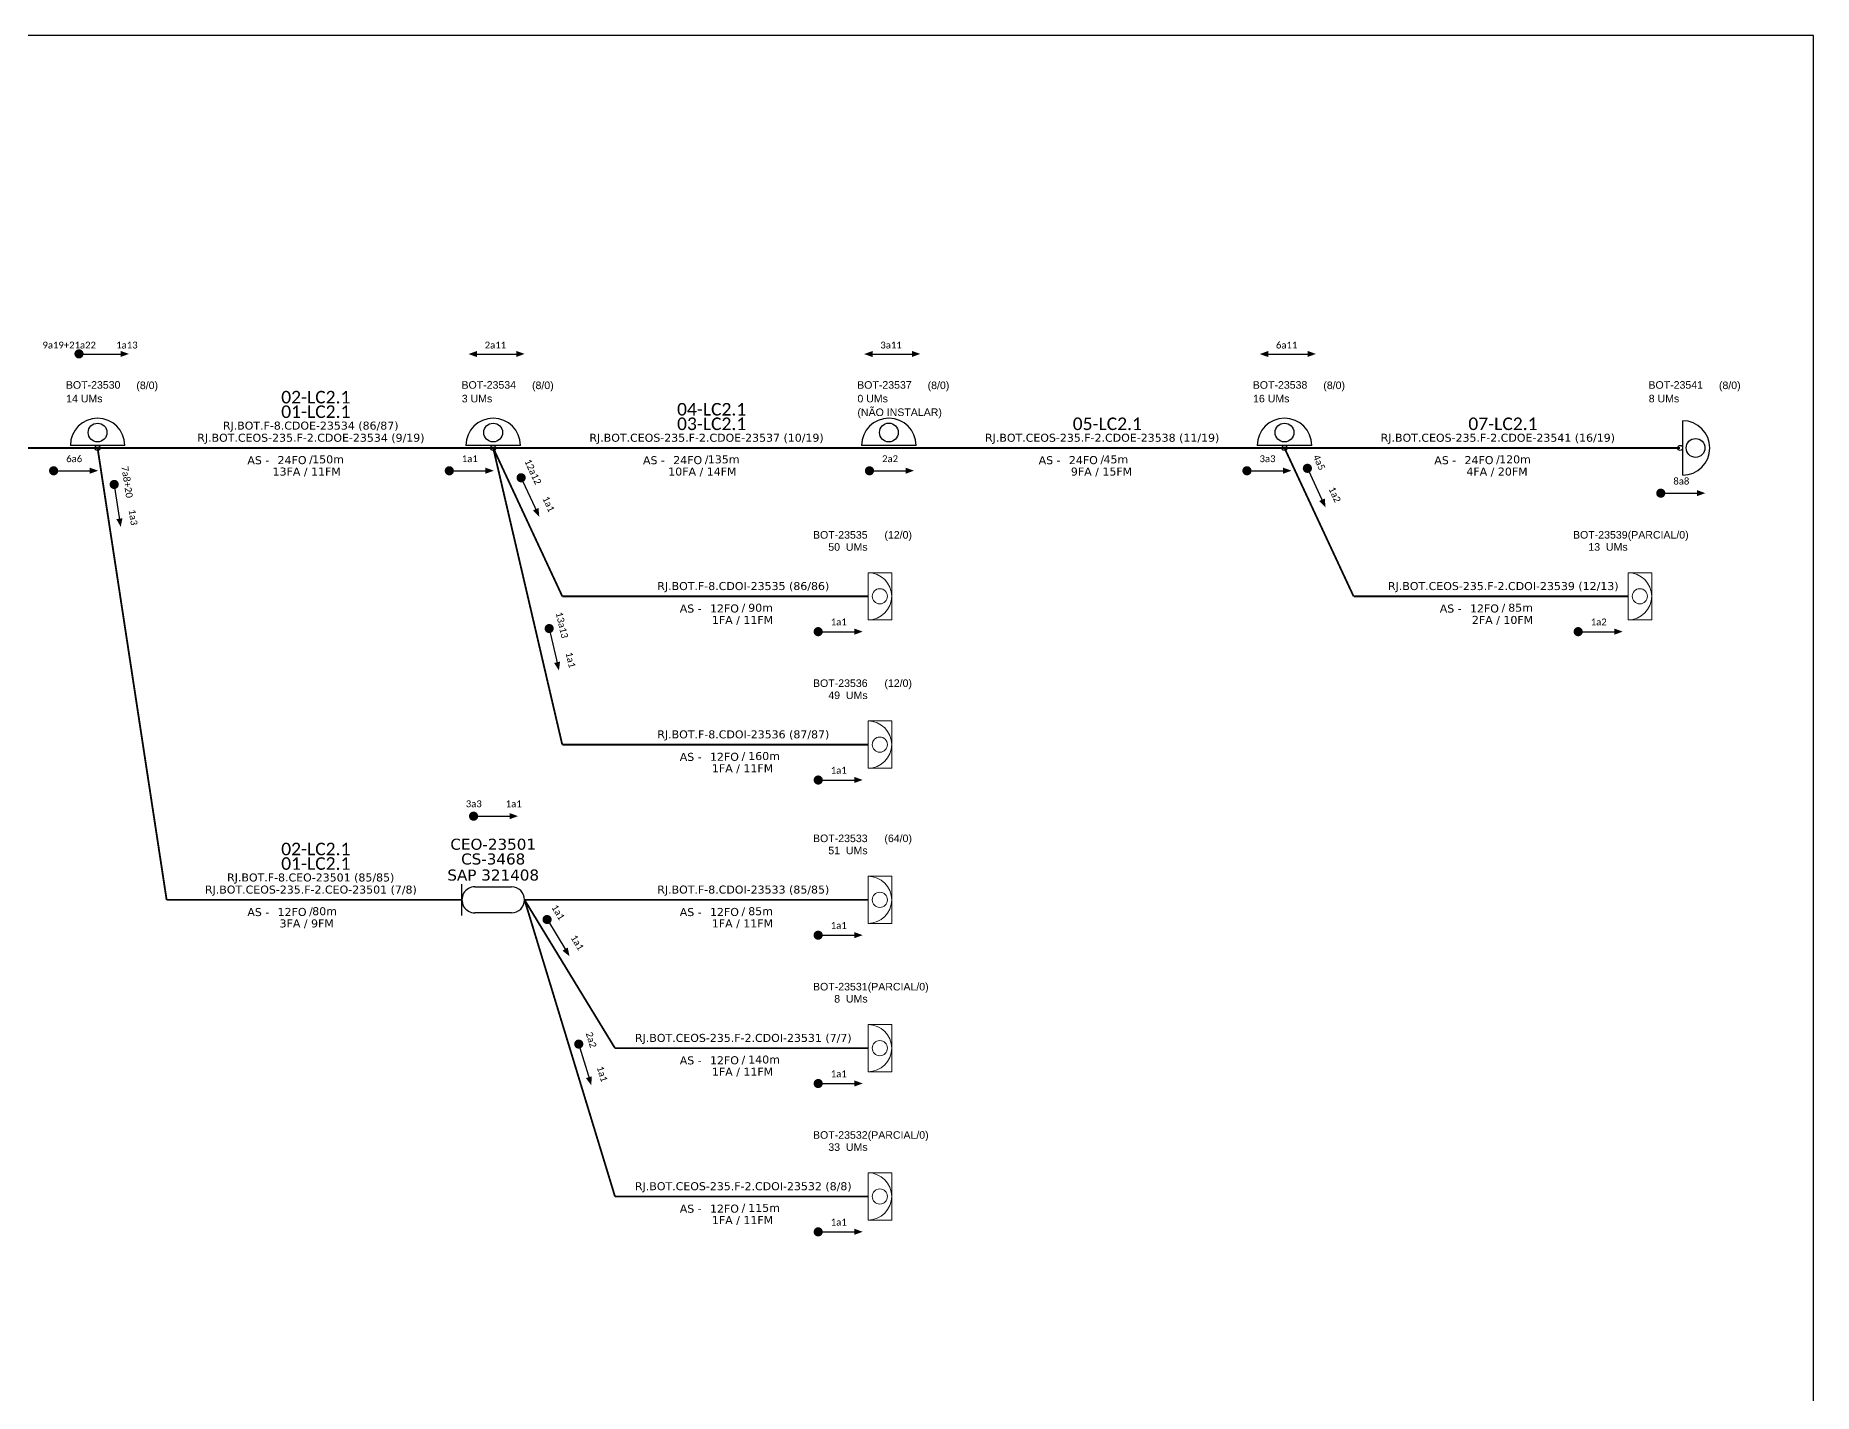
# Paper-space layout 'CDOI-23535-23536' of a CAD drawing. Extents: x 1042 to 2895, y 14 to 608.
# Drawn here: x 1491.5 to 1880.2, y 311.3 to 608.3 of the extents above; entities that cross this region are included whole.
import ezdxf
from ezdxf.enums import TextEntityAlignment as Align

# ---------------------------------------------------------------- set-up
doc = ezdxf.new("R2010")
doc.units = ezdxf.units.DM
doc.header["$MEASUREMENT"] = 0
for name, color, linetype, lineweight in [("20.0-LEGENDA DOS CDO'S", 1, 'Continuous', 0), ('20.1-CDO_INTERIOR', 1, 'Continuous', 0), ('20.2-CDO_POSTE', 1, 'Continuous', 5), ('40.1-ETIQUETAS', 1, 'Continuous', 20)]:
    doc.layers.add(name, color=color, linetype=linetype, lineweight=lineweight)
for name, color, linetype in [('20.4-CEOS', 1, 'Continuous'), ('CABO OPTICO EXISTENTE', 5, 'Continuous'), ('CAP a instalar', 1, 'Continuous'), ('CD de instalação futura', 8, 'Continuous'), ('label_cabos', 7, 'Continuous'), ('SETA', 7, 'Continuous')]:
    doc.layers.add(name, color=color, linetype=linetype)
doc.styles.add('ARIAL', font='arial.ttf')
doc.styles.add('siredit', font='verdana.ttf')
doc.linetypes.add('FENCELINE1', pattern='A,0.25,-0.1,[133,ltypeshp.shx,S=0.1,R=0,X=-0.1,Y=0],-0.1,1', length=1.45)

# ---------------------------------------------------------------- blocks, each defined once
blk = doc.blocks.new('CDOE-TEXTO PADRÃO')
at = {"layer": "20.0-LEGENDA DOS CDO'S", "color": 0, "style": 'ARIAL'}
for tag, p in [('CDO_N', (0.49, 7.39)), ('CORDOALHA', (0.5, 4.33)), ('SAP', (0.51, 1.67)), ('SPLITER_1', (0.59, -0.91)), ('SPLITER_2', (0.6, -3.55)), ('(XX-XX_F)S', (0.54, -8.29)), ('(XX-XX_L)S', (0.55, -10.83)), ('UMS', (0.55, -13.15))]:
    blk.add_attdef(tag, p, '', height=1.7, rotation=0.118, dxfattribs=at)
blk.add_attdef('FIBRAS_UTILIZADAS', text='', height=1.7, rotation=0.118, dxfattribs=at).set_placement((19.77, 7.43), align=Align.CENTER)
blk = doc.blocks.new('CDOE POSTE_')
at = {"color": 0}
blk.add_line((12.92, -5.49), (-2.38, -5.49), dxfattribs=at)
for centre, radius in [((5.27, -1.86), 2.64), ((5.27, -6.2), 0.708)]:
    blk.add_circle(centre, radius, dxfattribs=at)
blk.add_arc((5.27, -5.49), 7.65, 0, 180, dxfattribs=at)
blk = doc.blocks.new('ETIQUETA_RS5F')
at = {"layer": '40.1-ETIQUETAS', "color": 0, "style": 'siredit'}
blk.add_text('/', height=1.5, dxfattribs=at).set_placement((1.55, -1.95), align=Align.MIDDLE_RIGHT)
for tag, p in [('ETIQUETA_R_PRIMARIA', (1.18, 4.1)), ('ETIQUETA_R_SECUNDARIA', (1.18, 2.1)), ('F_ATIVAS/F_MORTAS', (1.11, -4.24))]:
    blk.add_attdef(tag, text='', height=1.5, dxfattribs=at).set_placement(p, align=Align.MIDDLE_CENTER)
for tag, p in [('TIPO_CABO', (-6.62, -2.12)), ('CAP_CABO', (0.37, -2.09))]:
    blk.add_attdef(tag, text='', height=1.5, dxfattribs=at).set_placement(p, align=Align.MIDDLE_RIGHT)
blk.add_attdef('METROS', text='', height=1.5, dxfattribs=at).set_placement((2.11, -1.95), align=Align.MIDDLE_LEFT)
for tag, p in [('FUSÃO_1', (0.82, -8.39)), ('FUSÃO_2', (0.82, -10.6)), ('FUSÃO_3', (0.82, -12.93)), ('FUSÃO_4', (0.82, -15.14)), ('FUSÃO_5', (0.82, -17.16))]:
    blk.add_attdef(tag, text='', height=1.5, dxfattribs=at).set_placement(p, align=Align.CENTER)
blk = doc.blocks.new('CDOI_INT')
at = {"layer": '20.1-CDO_INTERIOR', "color": 0, "lineweight": 18}
blk.add_lwpolyline([(4.25, -4.25), (4.25, 4.25), (0, 4.25), (0, -4.25)], close=True, dxfattribs=at)
blk.add_circle((2.12, 0), 1.36, dxfattribs=at)
blk.add_arc((0, 0), 4.25, 270, 90, dxfattribs=at)
at = {"layer": "20.0-LEGENDA DOS CDO'S", "color": 0, "style": 'ARIAL'}
for tag, p in [('CDO_N', (-0.08, 10.38)), ('SPLITER_1', (21.18, 10.38)), ('SPLITER_2', (21.19, 8.68)), ('SAP', (-0.08, 6.23)), ('SURVEY', (-0.08, 8.2)), ('1:XX', (5.94, -2.22)), ('UMS', (5.94, -4.24))]:
    blk.add_attdef(tag, p, '', height=1.36, dxfattribs=at)
blk.add_attdef('FIBRAS_UTILIZADAS', text='', height=1.36, dxfattribs=at).set_placement((15.34, 10.38), align=Align.CENTER)

psp = doc.layouts.new('CDOI-23535-23536')

# ---------------------------------------------------------------- linework, layer by layer
at = {"color": 8}
psp.add_line((1684, 518.69), (1672.1, 518.69), dxfattribs=at)
psp.add_lwpolyline([(1041.66, 14.34), (1880.23, 14.34), (1880.23, 608.34), (1041.66, 608.34), (1041.66, 14.34)])
for points, const_width in [([(1500.46, 538.72, 1), (1501.46, 538.72, 1)], 1), ([(1494.91, 513.15, 1), (1495.91, 513.15, 1)], 1), ([(1581.43, 513.15, 1), (1582.43, 513.15, 1)], 1), ([(1673.31, 513.15, 1), (1674.31, 513.15, 1)], 1), ([(1755.85, 513.15, 1), (1756.85, 513.15, 1)], 1), ([(1769.36, 514.14, 1), (1769.78, 513.23, 1)], 1), ([(1508.58, 510.66, 1), (1508.73, 509.67, 1)], 1), ([(1597.43, 512.08, 1), (1597.85, 511.17, 1)], 1), ([(1846.34, 508.25, 1), (1847.34, 508.25, 1)], 1), ([(1603.66, 479.13, 1), (1603.89, 478.16, 1)], 1), ([(1662.09, 477.96, 1), (1663.09, 477.96, 1)], 1), ([(1662.1, 445.51, 1), (1663.1, 445.51, 1)], 1), ([(1586.74, 437.6, 1), (1587.74, 437.6, 1)], 0.999), ([(1603.05, 415.43, 1), (1603.57, 414.58, 1)], 1), ([(1662.09, 411.57, 1), (1663.09, 411.57, 1)], 1), ([(1610.09, 388.24, 1), (1610.38, 387.28, 1)], 1)]:
    psp.add_lwpolyline(points, format="xyb", close=True, dxfattribs=dict(const_width=const_width))
at = {"color": 8, "const_width": 1}
for points in [[(1828.28, 477.96, 1), (1829.28, 477.96, 1)], [(1662.1, 379.13, 1), (1663.1, 379.13, 1)], [(1662.1, 346.69, 1), (1663.1, 346.69, 1)]]:
    psp.add_lwpolyline(points, format="xyb", close=True, dxfattribs=at)
at = {"color": 8}
psp.add_arc((1678.05, 518.69), 5.95, 0, 180, dxfattribs=at)
at = {"layer": 'CAP a instalar', "color": 0, "linetype": 'Continuous'}
for p, q in [((1584.69, 415.88), (1584.69, 422.74)), ((1587.54, 422.16), (1595.53, 422.16)), ((1595.53, 416.46), (1587.54, 416.46))]:
    psp.add_line(p, q, dxfattribs=at)
at = {"layer": 'CAP a instalar', "color": 0, "linetype": 'FENCELINE1', "ltscale": 6, "const_width": 0.4}
for points in [[(1418.5, 518.14), (1505.02, 518.14)], [(1505.02, 518.14), (1520.12, 419.31)], [(1505.02, 518.14), (1591.53, 518.14)], [(1591.53, 518.14), (1678.05, 518.14)], [(1678.05, 518.14), (1764.56, 518.14)], [(1764.56, 518.14), (1851.08, 518.14)], [(1520.12, 419.31), (1584.69, 419.31)]]:
    psp.add_lwpolyline(points, dxfattribs=at)
at = {"layer": 'CAP a instalar', "linetype": 'FENCELINE1', "ltscale": 6, "const_width": 0.4}
for points in [[(1591.53, 518.14), (1606.64, 485.7)], [(1591.53, 518.14), (1606.63, 453.26)], [(1606.64, 485.7), (1673.5, 485.7)], [(1606.64, 453.26), (1673.5, 453.26)]]:
    psp.add_lwpolyline(points, dxfattribs=at)
at = {"layer": 'CAP a instalar', "color": 8, "linetype": 'FENCELINE1', "ltscale": 6, "const_width": 0.4}
for points in [[(1764.56, 518.14), (1779.67, 485.7)], [(1779.67, 485.7), (1839.69, 485.7)], [(1598.38, 419.31), (1618.16, 386.87)], [(1618.16, 354.43), (1598.38, 419.31)], [(1618.16, 386.87), (1673.5, 386.87)], [(1618.16, 354.43), (1673.5, 354.43)]]:
    psp.add_lwpolyline(points, dxfattribs=at)
at = {"layer": 'CAP a instalar', "color": 251, "linetype": 'FENCELINE1', "ltscale": 6, "true_color": 0x636466, "const_width": 0.4}
psp.add_lwpolyline([(1598.38, 419.31), (1673.5, 419.31)], dxfattribs=at)
at = {"layer": 'CAP a instalar', "color": 0, "linetype": 'Continuous'}
for centre, start_param, end_param in [((1587.54, 419.31), 6.283185, 9.424778), ((1595.53, 419.31), 3.141593, 6.283185)]:
    psp.add_ellipse(centre, major_axis=(0, 2.85), ratio=1, start_param=start_param, end_param=end_param, dxfattribs=at)
at = {"layer": 'CD de instalação futura', "color": 8}
psp.add_circle((1678.05, 521.52), 2.05, dxfattribs=at)
at = {"layer": 'SETA'}
for points in [[(1501.46, 538.68), (1510.05, 538.68)], [(1587.97, 538.68), (1596.57, 538.68)], [(1674.49, 538.68), (1683.08, 538.68)], [(1761, 538.68), (1769.6, 538.68)], [(1769.43, 513.98), (1773.04, 506.18)], [(1495.41, 513.15), (1504.01, 513.15)], [(1508.61, 510.49), (1509.89, 501.99)], [(1581.93, 513.15), (1590.53, 513.15)], [(1597.5, 511.92), (1601.12, 504.12)], [(1673.81, 513.15), (1682.41, 513.15)], [(1756.35, 513.15), (1764.95, 513.15)], [(1846.84, 508.25), (1855.44, 508.25)], [(1603.7, 478.96), (1605.64, 470.59)], [(1662.59, 477.96), (1671.19, 477.96)], [(1662.6, 445.51), (1671.19, 445.51)], [(1587.24, 437.6), (1595.82, 437.6)], [(1603.15, 415.28), (1607.61, 407.93)], [(1662.59, 411.57), (1671.19, 411.57)], [(1610.14, 388.07), (1612.64, 379.85)]]:
    psp.add_lwpolyline(points, dxfattribs=at)
at = {"layer": 'SETA', "color": 8}
for points in [[(1828.78, 477.96), (1837.38, 477.96)], [(1662.6, 379.13), (1671.19, 379.13)], [(1662.6, 346.69), (1671.19, 346.69)]]:
    psp.add_lwpolyline(points, dxfattribs=at)
at = {"layer": 'SETA'}
for points in [[(1510.05, 539.37), (1511.89, 538.71), (1510.05, 538.04)], [(1587.97, 538.02), (1586.14, 538.68), (1587.97, 539.35)], [(1596.57, 539.37), (1598.4, 538.71), (1596.57, 538.04)], [(1674.49, 538.02), (1672.65, 538.68), (1674.49, 539.35)], [(1683.08, 539.37), (1684.92, 538.71), (1683.08, 538.04)], [(1761, 538.02), (1759.17, 538.68), (1761, 539.35)], [(1769.6, 539.37), (1771.43, 538.71), (1769.6, 538.04)], [(1503.32, 513.83), (1505.15, 513.17), (1503.32, 512.5)], [(1589.84, 513.83), (1591.67, 513.17), (1589.84, 512.5)], [(1681.72, 513.83), (1683.55, 513.17), (1681.72, 512.5)], [(1764.26, 513.83), (1766.09, 513.17), (1764.26, 512.5)], [(1773.37, 507.09), (1773.54, 505.14), (1772.16, 506.53)], [(1854.75, 508.93), (1856.58, 508.26), (1854.75, 507.6)], [(1510.46, 502.77), (1510.08, 500.86), (1509.14, 502.57)], [(1601.44, 505.03), (1601.61, 503.08), (1600.23, 504.47)], [(1670.5, 478.64), (1672.33, 477.97), (1670.5, 477.3)], [(1606.15, 471.41), (1605.91, 469.48), (1604.85, 471.11)], [(1670.5, 446.19), (1672.33, 445.53), (1670.5, 444.86)], [(1595.13, 438.28), (1596.96, 437.61), (1595.13, 436.95)], [(1670.5, 412.25), (1672.33, 411.58), (1670.5, 410.92)], [(1607.83, 408.88), (1608.22, 406.96), (1606.69, 408.18)], [(1613.09, 380.7), (1612.98, 378.76), (1611.81, 380.32)]]:
    psp.add_solid(points, dxfattribs=at)
at = {"layer": 'SETA', "color": 8}
for points in [[(1836.69, 478.64), (1838.52, 477.97), (1836.69, 477.3)], [(1670.5, 379.81), (1672.33, 379.14), (1670.5, 378.48)], [(1670.5, 347.37), (1672.33, 346.7), (1670.5, 346.04)]]:
    psp.add_solid(points, dxfattribs=at)

# ---------------------------------------------------------------- block references
at = {"layer": '20.2-CDO_POSTE', "color": 0}
ref = psp.add_blockref('CDOE-TEXTO PADRÃO', (1505.18, 520.02), dxfattribs=dict(at, xscale=0.972000002861023, yscale=0.972000002861023, zscale=0.972000002861023))
ref.add_attrib('CDO_N', 'BOT-23530', (1498.09, 531.09), dxfattribs={"layer": "20.0-LEGENDA DOS CDO'S", "color": 0, "height": 1.652, "rotation": 0.118, "style": 'ARIAL'})
ref.add_attrib('CORDOALHA', '14 UMs', (1498.15, 528.11), dxfattribs={"layer": "20.0-LEGENDA DOS CDO'S", "color": 0, "height": 1.652, "rotation": 0.118, "style": 'ARIAL'})
ref.add_attrib('FIBRAS_UTILIZADAS', '       (8/0)', dxfattribs={"layer": "20.0-LEGENDA DOS CDO'S", "color": 0, "height": 1.6523, "rotation": 0.118, "style": 'ARIAL'}).set_placement((1513.63, 531.01), align=Align.CENTER)
at = {"layer": '20.2-CDO_POSTE', "color": 5}
ref = psp.add_blockref('CDOE-TEXTO PADRÃO', (1591.69, 520.02), dxfattribs=dict(at, xscale=0.972000002861023, yscale=0.972000002861023, zscale=0.972000002861023))
ref.add_attrib('CDO_N', 'BOT-23534', (1584.6, 531.09), dxfattribs={"layer": "20.0-LEGENDA DOS CDO'S", "color": 0, "height": 1.652, "rotation": 0.118, "style": 'ARIAL'})
ref.add_attrib('CORDOALHA', '3 UMs', (1584.66, 528.11), dxfattribs={"layer": "20.0-LEGENDA DOS CDO'S", "color": 0, "height": 1.652, "rotation": 0.118, "style": 'ARIAL'})
ref.add_attrib('FIBRAS_UTILIZADAS', '       (8/0)', dxfattribs={"layer": "20.0-LEGENDA DOS CDO'S", "color": 0, "height": 1.6523, "rotation": 0.118, "style": 'ARIAL'}).set_placement((1600.15, 531.01), align=Align.CENTER)
at = {"layer": '20.2-CDO_POSTE', "color": 8}
ref = psp.add_blockref('CDOE-TEXTO PADRÃO', (1678.21, 520.02), dxfattribs=dict(at, xscale=0.972000002861023, yscale=0.972000002861023, zscale=0.972000002861023))
ref.add_attrib('CDO_N', 'BOT-23537', (1671.12, 531.09), dxfattribs={"layer": "20.0-LEGENDA DOS CDO'S", "color": 0, "height": 1.652, "rotation": 0.118, "style": 'ARIAL'})
ref.add_attrib('CORDOALHA', '0 UMs', (1671.18, 528.11), dxfattribs={"layer": "20.0-LEGENDA DOS CDO'S", "color": 0, "height": 1.652, "rotation": 0.118, "style": 'ARIAL'})
ref.add_attrib('SAP', '(NÃO INSTALAR)', (1671.18, 525.11), dxfattribs={"layer": "20.0-LEGENDA DOS CDO'S", "color": 0, "height": 1.6523, "rotation": 0.118, "style": 'ARIAL'})
ref.add_attrib('FIBRAS_UTILIZADAS', '       (8/0)', dxfattribs={"layer": "20.0-LEGENDA DOS CDO'S", "color": 0, "height": 1.6523, "rotation": 0.118, "style": 'ARIAL'}).set_placement((1686.66, 531.01), align=Align.CENTER)
at = {"layer": '20.2-CDO_POSTE', "color": 0}
ref = psp.add_blockref('CDOE-TEXTO PADRÃO', (1764.72, 520.02), dxfattribs=dict(at, xscale=0.972000002861023, yscale=0.972000002861023, zscale=0.972000002861023))
ref.add_attrib('CDO_N', 'BOT-23538', (1757.63, 531.09), dxfattribs={"layer": "20.0-LEGENDA DOS CDO'S", "color": 0, "height": 1.652, "rotation": 0.118, "style": 'ARIAL'})
ref.add_attrib('CORDOALHA', '16 UMs', (1757.69, 528.11), dxfattribs={"layer": "20.0-LEGENDA DOS CDO'S", "color": 0, "height": 1.652, "rotation": 0.118, "style": 'ARIAL'})
ref.add_attrib('FIBRAS_UTILIZADAS', '       (8/0)', dxfattribs={"layer": "20.0-LEGENDA DOS CDO'S", "color": 0, "height": 1.6523, "rotation": 0.118, "style": 'ARIAL'}).set_placement((1773.18, 531.01), align=Align.CENTER)
ref = psp.add_blockref('CDOE-TEXTO PADRÃO', (1851.24, 520.02), dxfattribs=dict(at, xscale=0.972000002861023, yscale=0.972000002861023, zscale=0.972000002861023))
ref.add_attrib('CDO_N', 'BOT-23541', (1844.15, 531.09), dxfattribs={"layer": "20.0-LEGENDA DOS CDO'S", "color": 0, "height": 1.652, "rotation": 0.118, "style": 'ARIAL'})
ref.add_attrib('CORDOALHA', '8 UMs', (1844.21, 528.11), dxfattribs={"layer": "20.0-LEGENDA DOS CDO'S", "color": 0, "height": 1.652, "rotation": 0.118, "style": 'ARIAL'})
ref.add_attrib('FIBRAS_UTILIZADAS', '       (8/0)', dxfattribs={"layer": "20.0-LEGENDA DOS CDO'S", "color": 0, "height": 1.6523, "rotation": 0.118, "style": 'ARIAL'}).set_placement((1859.69, 531.01), align=Align.CENTER)
at = {"layer": 'CAP a instalar', "color": 0, "linetype": 'FENCELINE1', "ltscale": 7}
ref = psp.add_blockref('ETIQUETA_RS5F', (1550.28, 517.93), dxfattribs=dict(at, xscale=1.166399984999771, yscale=1.166399984999771, zscale=1.166399984999771))
ref.add_attrib('ETIQUETA_R_PRIMARIA', 'RJ.BOT.F-8.CDOE-23534 (86/87)', dxfattribs={"layer": '40.1-ETIQUETAS', "color": 0, "height": 1.7496, "style": 'siredit'}).set_placement((1551.62, 523.03), align=Align.MIDDLE_CENTER)
ref.add_attrib('ETIQUETA_R_SECUNDARIA', 'RJ.BOT.CEOS-235.F-2.CDOE-23534 (9/19)', dxfattribs={"layer": '40.1-ETIQUETAS', "color": 0, "height": 1.7496, "style": 'siredit'}).set_placement((1551.66, 520.38), align=Align.MIDDLE_CENTER)
ref.add_attrib('TIPO_CABO', 'AS -', dxfattribs={"layer": '40.1-ETIQUETAS', "color": 0, "height": 1.75, "style": 'siredit'}).set_placement((1542.57, 515.46), align=Align.MIDDLE_RIGHT)
ref.add_attrib('CAP_CABO', '24FO', dxfattribs={"layer": '40.1-ETIQUETAS', "color": 0, "height": 1.75, "style": 'siredit'}).set_placement((1550.71, 515.49), align=Align.MIDDLE_RIGHT)
ref.add_attrib('METROS', '150m', dxfattribs={"layer": '40.1-ETIQUETAS', "color": 0, "height": 1.75, "style": 'siredit'}).set_placement((1551.96, 515.65), align=Align.MIDDLE_LEFT)
ref.add_attrib('F_ATIVAS/F_MORTAS', '13FA / 11FM', dxfattribs={"layer": '40.1-ETIQUETAS', "color": 0, "height": 1.7496, "style": 'siredit'}).set_placement((1550.75, 512.98), align=Align.MIDDLE_CENTER)
ref = psp.add_blockref('ETIQUETA_RS5F', (1636.8, 517.93), dxfattribs=dict(at, xscale=1.166399984999771, yscale=1.166399984999771, zscale=1.166399984999771))
ref.add_attrib('ETIQUETA_R_SECUNDARIA', 'RJ.BOT.CEOS-235.F-2.CDOE-23537 (10/19)', dxfattribs={"layer": '40.1-ETIQUETAS', "color": 0, "height": 1.7496, "style": 'siredit'}).set_placement((1638.18, 520.38), align=Align.MIDDLE_CENTER)
ref.add_attrib('TIPO_CABO', 'AS -', dxfattribs={"layer": '40.1-ETIQUETAS', "color": 0, "height": 1.75, "style": 'siredit'}).set_placement((1629.08, 515.46), align=Align.MIDDLE_RIGHT)
ref.add_attrib('CAP_CABO', '24FO', dxfattribs={"layer": '40.1-ETIQUETAS', "color": 0, "height": 1.75, "style": 'siredit'}).set_placement((1637.22, 515.49), align=Align.MIDDLE_RIGHT)
ref.add_attrib('METROS', '135m', dxfattribs={"layer": '40.1-ETIQUETAS', "color": 0, "height": 1.75, "style": 'siredit'}).set_placement((1638.47, 515.65), align=Align.MIDDLE_LEFT)
ref.add_attrib('F_ATIVAS/F_MORTAS', '10FA / 14FM', dxfattribs={"layer": '40.1-ETIQUETAS', "color": 0, "height": 1.7496, "style": 'siredit'}).set_placement((1637.27, 512.98), align=Align.MIDDLE_CENTER)
ref = psp.add_blockref('ETIQUETA_RS5F', (1723.31, 517.93), dxfattribs=dict(at, xscale=1.166399984999771, yscale=1.166399984999771, zscale=1.166399984999771))
ref.add_attrib('ETIQUETA_R_SECUNDARIA', 'RJ.BOT.CEOS-235.F-2.CDOE-23538 (11/19)', dxfattribs={"layer": '40.1-ETIQUETAS', "color": 0, "height": 1.7496, "style": 'siredit'}).set_placement((1724.69, 520.38), align=Align.MIDDLE_CENTER)
ref.add_attrib('TIPO_CABO', 'AS -', dxfattribs={"layer": '40.1-ETIQUETAS', "color": 0, "height": 1.75, "style": 'siredit'}).set_placement((1715.6, 515.46), align=Align.MIDDLE_RIGHT)
ref.add_attrib('CAP_CABO', '24FO', dxfattribs={"layer": '40.1-ETIQUETAS', "color": 0, "height": 1.75, "style": 'siredit'}).set_placement((1723.74, 515.49), align=Align.MIDDLE_RIGHT)
ref.add_attrib('METROS', '45m', dxfattribs={"layer": '40.1-ETIQUETAS', "color": 0, "height": 1.75, "style": 'siredit'}).set_placement((1724.99, 515.65), align=Align.MIDDLE_LEFT)
ref.add_attrib('F_ATIVAS/F_MORTAS', '9FA / 15FM', dxfattribs={"layer": '40.1-ETIQUETAS', "color": 0, "height": 1.75, "style": 'siredit'}).set_placement((1724.55, 512.98), align=Align.MIDDLE_CENTER)
ref = psp.add_blockref('ETIQUETA_RS5F', (1809.83, 517.93), dxfattribs=dict(at, xscale=1.166399984999771, yscale=1.166399984999771, zscale=1.166399984999771))
ref.add_attrib('ETIQUETA_R_SECUNDARIA', 'RJ.BOT.CEOS-235.F-2.CDOE-23541 (16/19)', dxfattribs={"layer": '40.1-ETIQUETAS', "color": 0, "height": 1.7496, "style": 'siredit'}).set_placement((1811.21, 520.38), align=Align.MIDDLE_CENTER)
ref.add_attrib('TIPO_CABO', 'AS -', dxfattribs={"layer": '40.1-ETIQUETAS', "color": 0, "height": 1.75, "style": 'siredit'}).set_placement((1802.11, 515.46), align=Align.MIDDLE_RIGHT)
ref.add_attrib('CAP_CABO', '24FO', dxfattribs={"layer": '40.1-ETIQUETAS', "color": 0, "height": 1.75, "style": 'siredit'}).set_placement((1810.26, 515.49), align=Align.MIDDLE_RIGHT)
ref.add_attrib('METROS', '120m', dxfattribs={"layer": '40.1-ETIQUETAS', "color": 0, "height": 1.75, "style": 'siredit'}).set_placement((1811.5, 515.65), align=Align.MIDDLE_LEFT)
ref.add_attrib('F_ATIVAS/F_MORTAS', '4FA / 20FM', dxfattribs={"layer": '40.1-ETIQUETAS', "color": 0, "height": 1.75, "style": 'siredit'}).set_placement((1811.03, 512.98), align=Align.MIDDLE_CENTER)
at = {"layer": 'CAP a instalar', "linetype": 'FENCELINE1', "ltscale": 7}
ref = psp.add_blockref('ETIQUETA_RS5F', (1644.83, 485.48), dxfattribs=dict(at, xscale=1.166399984998861, yscale=1.166399984998861, zscale=1.166399984998861))
ref.add_attrib('ETIQUETA_R_SECUNDARIA', 'RJ.BOT.F-8.CDOI-23535 (86/86)', dxfattribs={"layer": 'CABO OPTICO EXISTENTE', "color": 0, "height": 1.7496, "style": 'siredit'}).set_placement((1646.21, 487.94), align=Align.MIDDLE_CENTER)
ref.add_attrib('TIPO_CABO', 'AS -', dxfattribs={"layer": '40.1-ETIQUETAS', "color": 0, "height": 1.75, "style": 'siredit'}).set_placement((1637.12, 483.02), align=Align.MIDDLE_RIGHT)
ref.add_attrib('CAP_CABO', '12FO', dxfattribs={"layer": '40.1-ETIQUETAS', "color": 0, "height": 1.75, "style": 'siredit'}).set_placement((1645.26, 483.04), align=Align.MIDDLE_RIGHT)
ref.add_attrib('METROS', '90m', dxfattribs={"layer": '40.1-ETIQUETAS', "color": 0, "height": 1.75, "style": 'siredit'}).set_placement((1647.3, 483.2), align=Align.MIDDLE_LEFT)
ref.add_attrib('F_ATIVAS/F_MORTAS', '1FA / 11FM', dxfattribs={"layer": '40.1-ETIQUETAS', "color": 0, "height": 1.75, "style": 'siredit'}).set_placement((1646.05, 480.53), align=Align.MIDDLE_CENTER)
at = {"layer": 'CAP a instalar', "color": 8, "linetype": 'FENCELINE1', "ltscale": 7}
ref = psp.add_blockref('ETIQUETA_RS5F', (1811.02, 485.49), dxfattribs=dict(at, xscale=1.166399984998861, yscale=1.166399984998861, zscale=1.166399984998861))
ref.add_attrib('ETIQUETA_R_SECUNDARIA', 'RJ.BOT.CEOS-235.F-2.CDOI-23539 (12/13)', dxfattribs={"layer": 'CABO OPTICO EXISTENTE', "color": 0, "height": 1.7496, "style": 'siredit'}).set_placement((1812.4, 487.94), align=Align.MIDDLE_CENTER)
ref.add_attrib('TIPO_CABO', 'AS -', dxfattribs={"layer": '40.1-ETIQUETAS', "color": 0, "height": 1.75, "style": 'siredit'}).set_placement((1803.31, 483.02), align=Align.MIDDLE_RIGHT)
ref.add_attrib('CAP_CABO', '12FO', dxfattribs={"layer": '40.1-ETIQUETAS', "color": 0, "height": 1.75, "style": 'siredit'}).set_placement((1811.45, 483.04), align=Align.MIDDLE_RIGHT)
ref.add_attrib('METROS', '85m', dxfattribs={"layer": '40.1-ETIQUETAS', "color": 0, "height": 1.75, "style": 'siredit'}).set_placement((1813.49, 483.21), align=Align.MIDDLE_LEFT)
ref.add_attrib('F_ATIVAS/F_MORTAS', '2FA / 10FM', dxfattribs={"layer": '40.1-ETIQUETAS', "color": 0, "height": 1.75, "style": 'siredit'}).set_placement((1812.24, 480.53), align=Align.MIDDLE_CENTER)
at = {"layer": 'CAP a instalar', "linetype": 'FENCELINE1', "ltscale": 7}
ref = psp.add_blockref('ETIQUETA_RS5F', (1644.84, 453.04), dxfattribs=dict(at, xscale=1.166399984998861, yscale=1.166399984998861, zscale=1.166399984998861))
ref.add_attrib('ETIQUETA_R_SECUNDARIA', 'RJ.BOT.F-8.CDOI-23536 (87/87)', dxfattribs={"layer": 'CABO OPTICO EXISTENTE', "color": 0, "height": 1.7496, "style": 'siredit'}).set_placement((1646.22, 455.5), align=Align.MIDDLE_CENTER)
ref.add_attrib('TIPO_CABO', 'AS -', dxfattribs={"layer": '40.1-ETIQUETAS', "color": 0, "height": 1.75, "style": 'siredit'}).set_placement((1637.12, 450.58), align=Align.MIDDLE_RIGHT)
ref.add_attrib('CAP_CABO', '12FO', dxfattribs={"layer": '40.1-ETIQUETAS', "color": 0, "height": 1.75, "style": 'siredit'}).set_placement((1645.26, 450.6), align=Align.MIDDLE_RIGHT)
ref.add_attrib('METROS', '160m', dxfattribs={"layer": '40.1-ETIQUETAS', "color": 0, "height": 1.75, "style": 'siredit'}).set_placement((1647.3, 450.76), align=Align.MIDDLE_LEFT)
ref.add_attrib('F_ATIVAS/F_MORTAS', '1FA / 11FM', dxfattribs={"layer": '40.1-ETIQUETAS', "color": 0, "height": 1.75, "style": 'siredit'}).set_placement((1646.06, 448.09), align=Align.MIDDLE_CENTER)
at = {"layer": 'CAP a instalar', "color": 0, "linetype": 'FENCELINE1', "ltscale": 7}
ref = psp.add_blockref('ETIQUETA_RS5F', (1550.28, 419.1), dxfattribs=dict(at, xscale=1.166399984999771, yscale=1.166399984999771, zscale=1.166399984999771))
ref.add_attrib('ETIQUETA_R_PRIMARIA', 'RJ.BOT.F-8.CEO-23501 (85/85)', dxfattribs={"layer": '40.1-ETIQUETAS', "color": 0, "height": 1.7496, "style": 'siredit'}).set_placement((1551.62, 424.2), align=Align.MIDDLE_CENTER)
ref.add_attrib('ETIQUETA_R_SECUNDARIA', 'RJ.BOT.CEOS-235.F-2.CEO-23501 (7/8)', dxfattribs={"layer": '40.1-ETIQUETAS', "color": 0, "height": 1.7496, "style": 'siredit'}).set_placement((1551.66, 421.55), align=Align.MIDDLE_CENTER)
ref.add_attrib('TIPO_CABO', 'AS -', dxfattribs={"layer": '40.1-ETIQUETAS', "color": 0, "height": 1.75, "style": 'siredit'}).set_placement((1542.57, 416.63), align=Align.MIDDLE_RIGHT)
ref.add_attrib('CAP_CABO', '12FO', dxfattribs={"layer": '40.1-ETIQUETAS', "color": 0, "height": 1.75, "style": 'siredit'}).set_placement((1550.71, 416.66), align=Align.MIDDLE_RIGHT)
ref.add_attrib('METROS', '80m', dxfattribs={"layer": '40.1-ETIQUETAS', "color": 0, "height": 1.75, "style": 'siredit'}).set_placement((1551.96, 416.82), align=Align.MIDDLE_LEFT)
ref.add_attrib('F_ATIVAS/F_MORTAS', '3FA / 9FM', dxfattribs={"layer": '40.1-ETIQUETAS', "color": 0, "height": 1.75, "style": 'siredit'}).set_placement((1550.75, 414.15), align=Align.MIDDLE_CENTER)
at = {"layer": 'CAP a instalar', "color": 251, "linetype": 'FENCELINE1', "ltscale": 7, "true_color": 0x636466}
ref = psp.add_blockref('ETIQUETA_RS5F', (1644.83, 419.1), dxfattribs=dict(at, xscale=1.166399984998861, yscale=1.166399984998861, zscale=1.166399984998861))
ref.add_attrib('ETIQUETA_R_SECUNDARIA', 'RJ.BOT.F-8.CDOI-23533 (85/85)', dxfattribs={"layer": 'CABO OPTICO EXISTENTE', "color": 0, "height": 1.7496, "style": 'siredit'}).set_placement((1646.21, 421.55), align=Align.MIDDLE_CENTER)
ref.add_attrib('TIPO_CABO', 'AS -', dxfattribs={"layer": '40.1-ETIQUETAS', "color": 0, "height": 1.75, "style": 'siredit'}).set_placement((1637.12, 416.63), align=Align.MIDDLE_RIGHT)
ref.add_attrib('CAP_CABO', '12FO', dxfattribs={"layer": '40.1-ETIQUETAS', "color": 0, "height": 1.75, "style": 'siredit'}).set_placement((1645.26, 416.66), align=Align.MIDDLE_RIGHT)
ref.add_attrib('METROS', '85m', dxfattribs={"layer": '40.1-ETIQUETAS', "color": 0, "height": 1.75, "style": 'siredit'}).set_placement((1647.3, 416.82), align=Align.MIDDLE_LEFT)
ref.add_attrib('F_ATIVAS/F_MORTAS', '1FA / 11FM', dxfattribs={"layer": '40.1-ETIQUETAS', "color": 0, "height": 1.75, "style": 'siredit'}).set_placement((1646.03, 414.15), align=Align.MIDDLE_CENTER)
at = {"layer": 'CAP a instalar', "color": 8, "linetype": 'FENCELINE1', "ltscale": 7}
ref = psp.add_blockref('ETIQUETA_RS5F', (1644.84, 386.66), dxfattribs=dict(at, xscale=1.166399984998861, yscale=1.166399984998861, zscale=1.166399984998861))
ref.add_attrib('ETIQUETA_R_SECUNDARIA', 'RJ.BOT.CEOS-235.F-2.CDOI-23531 (7/7)', dxfattribs={"layer": 'CABO OPTICO EXISTENTE', "color": 0, "height": 1.7496, "style": 'siredit'}).set_placement((1646.22, 389.11), align=Align.MIDDLE_CENTER)
ref.add_attrib('TIPO_CABO', 'AS -', dxfattribs={"layer": '40.1-ETIQUETAS', "color": 0, "height": 1.75, "style": 'siredit'}).set_placement((1637.12, 384.19), align=Align.MIDDLE_RIGHT)
ref.add_attrib('CAP_CABO', '12FO', dxfattribs={"layer": '40.1-ETIQUETAS', "color": 0, "height": 1.75, "style": 'siredit'}).set_placement((1645.26, 384.22), align=Align.MIDDLE_RIGHT)
ref.add_attrib('METROS', '140m', dxfattribs={"layer": '40.1-ETIQUETAS', "color": 0, "height": 1.75, "style": 'siredit'}).set_placement((1647.3, 384.38), align=Align.MIDDLE_LEFT)
ref.add_attrib('F_ATIVAS/F_MORTAS', '1FA / 11FM', dxfattribs={"layer": '40.1-ETIQUETAS', "color": 0, "height": 1.75, "style": 'siredit'}).set_placement((1646.05, 381.71), align=Align.MIDDLE_CENTER)
ref = psp.add_blockref('ETIQUETA_RS5F', (1644.84, 354.22), dxfattribs=dict(at, xscale=1.166399984998861, yscale=1.166399984998861, zscale=1.166399984998861))
ref.add_attrib('ETIQUETA_R_SECUNDARIA', 'RJ.BOT.CEOS-235.F-2.CDOI-23532 (8/8)', dxfattribs={"layer": 'CABO OPTICO EXISTENTE', "color": 0, "height": 1.7496, "style": 'siredit'}).set_placement((1646.22, 356.67), align=Align.MIDDLE_CENTER)
ref.add_attrib('TIPO_CABO', 'AS -', dxfattribs={"layer": '40.1-ETIQUETAS', "color": 0, "height": 1.75, "style": 'siredit'}).set_placement((1637.12, 351.75), align=Align.MIDDLE_RIGHT)
ref.add_attrib('CAP_CABO', '12FO', dxfattribs={"layer": '40.1-ETIQUETAS', "color": 0, "height": 1.75, "style": 'siredit'}).set_placement((1645.26, 351.77), align=Align.MIDDLE_RIGHT)
ref.add_attrib('METROS', '115m', dxfattribs={"layer": '40.1-ETIQUETAS', "color": 0, "height": 1.75, "style": 'siredit'}).set_placement((1647.3, 351.94), align=Align.MIDDLE_LEFT)
ref.add_attrib('F_ATIVAS/F_MORTAS', '1FA / 11FM', dxfattribs={"layer": '40.1-ETIQUETAS', "color": 0, "height": 1.75, "style": 'siredit'}).set_placement((1646.05, 349.26), align=Align.MIDDLE_CENTER)
at = {"layer": 'CD de instalação futura', "color": 1, "ltscale": 11}
ref = psp.add_blockref('CDOI_INT', (1673.5, 485.7), dxfattribs=dict(at, xscale=1.21541625498503, yscale=1.21541625498503, zscale=1.21541625498503))
ref.add_attrib('CDO_N', 'BOT-23535', dxfattribs={"layer": "20.0-LEGENDA DOS CDO'S", "color": 0, "height": 1.653, "style": 'ARIAL'}).set_placement((1673.4, 498.31), align=Align.RIGHT)
ref.add_attrib('FIBRAS_UTILIZADAS', '    (12/0)', dxfattribs={"layer": "20.0-LEGENDA DOS CDO'S", "color": 0, "height": 1.65, "style": 'ARIAL'}).set_placement((1678.81, 498.31), align=Align.CENTER)
ref.add_attrib('SURVEY', '50  UMs', dxfattribs={"layer": "20.0-LEGENDA DOS CDO'S", "color": 0, "height": 1.653, "style": 'ARIAL'}).set_placement((1673.4, 495.66), align=Align.RIGHT)
at = {"layer": 'CD de instalação futura', "color": 8, "ltscale": 11}
ref = psp.add_blockref('CDOI_INT', (1839.69, 485.7), dxfattribs=dict(at, xscale=1.21541625498503, yscale=1.21541625498503, zscale=1.21541625498503))
ref.add_attrib('CDO_N', 'BOT-23539', dxfattribs={"layer": "20.0-LEGENDA DOS CDO'S", "color": 0, "height": 1.653, "style": 'ARIAL'}).set_placement((1839.59, 498.32), align=Align.RIGHT)
ref.add_attrib('FIBRAS_UTILIZADAS', '    (PARCIAL/0)', dxfattribs={"layer": "20.0-LEGENDA DOS CDO'S", "color": 0, "height": 1.65, "style": 'ARIAL'}).set_placement((1845, 498.32), align=Align.CENTER)
ref.add_attrib('SURVEY', '13  UMs', dxfattribs={"layer": "20.0-LEGENDA DOS CDO'S", "color": 0, "height": 1.653, "style": 'ARIAL'}).set_placement((1839.6, 495.67), align=Align.RIGHT)
at = {"layer": 'CD de instalação futura', "color": 1, "ltscale": 11}
ref = psp.add_blockref('CDOI_INT', (1673.5, 453.26), dxfattribs=dict(at, xscale=1.21541625498503, yscale=1.21541625498503, zscale=1.21541625498503))
ref.add_attrib('CDO_N', 'BOT-23536', dxfattribs={"layer": "20.0-LEGENDA DOS CDO'S", "color": 0, "height": 1.653, "style": 'ARIAL'}).set_placement((1673.4, 465.87), align=Align.RIGHT)
ref.add_attrib('FIBRAS_UTILIZADAS', '    (12/0)', dxfattribs={"layer": "20.0-LEGENDA DOS CDO'S", "color": 0, "height": 1.65, "style": 'ARIAL'}).set_placement((1678.81, 465.87), align=Align.CENTER)
ref.add_attrib('SURVEY', '49  UMs', dxfattribs={"layer": "20.0-LEGENDA DOS CDO'S", "color": 0, "height": 1.653, "style": 'ARIAL'}).set_placement((1673.41, 463.22), align=Align.RIGHT)
at = {"layer": 'CD de instalação futura', "color": 251, "ltscale": 11, "true_color": 0x636466}
ref = psp.add_blockref('CDOI_INT', (1673.5, 419.31), dxfattribs=dict(at, xscale=1.21541625498503, yscale=1.21541625498503, zscale=1.21541625498503))
ref.add_attrib('CDO_N', 'BOT-23533', dxfattribs={"layer": "20.0-LEGENDA DOS CDO'S", "color": 0, "height": 1.653, "style": 'ARIAL'}).set_placement((1673.4, 431.93), align=Align.RIGHT)
ref.add_attrib('FIBRAS_UTILIZADAS', '    (64/0)', dxfattribs={"layer": "20.0-LEGENDA DOS CDO'S", "color": 0, "height": 1.65, "style": 'ARIAL'}).set_placement((1678.81, 431.93), align=Align.CENTER)
ref.add_attrib('SURVEY', '51  UMs', dxfattribs={"layer": "20.0-LEGENDA DOS CDO'S", "color": 0, "height": 1.653, "style": 'ARIAL'}).set_placement((1673.4, 429.28), align=Align.RIGHT)
at = {"layer": 'CD de instalação futura', "color": 8, "ltscale": 11}
ref = psp.add_blockref('CDOI_INT', (1673.5, 386.87), dxfattribs=dict(at, xscale=1.21541625498503, yscale=1.21541625498503, zscale=1.21541625498503))
ref.add_attrib('CDO_N', 'BOT-23531', dxfattribs={"layer": "20.0-LEGENDA DOS CDO'S", "color": 0, "height": 1.653, "style": 'ARIAL'}).set_placement((1673.4, 399.49), align=Align.RIGHT)
ref.add_attrib('FIBRAS_UTILIZADAS', '    (PARCIAL/0)', dxfattribs={"layer": "20.0-LEGENDA DOS CDO'S", "color": 0, "height": 1.65, "style": 'ARIAL'}).set_placement((1678.81, 399.49), align=Align.CENTER)
ref.add_attrib('SURVEY', '8  UMs', dxfattribs={"layer": "20.0-LEGENDA DOS CDO'S", "color": 0, "height": 1.653, "style": 'ARIAL'}).set_placement((1673.41, 396.84), align=Align.RIGHT)
ref = psp.add_blockref('CDOI_INT', (1673.5, 354.43), dxfattribs=dict(at, xscale=1.21541625498503, yscale=1.21541625498503, zscale=1.21541625498503))
ref.add_attrib('CDO_N', 'BOT-23532', dxfattribs={"layer": "20.0-LEGENDA DOS CDO'S", "color": 0, "height": 1.653, "style": 'ARIAL'}).set_placement((1673.4, 367.05), align=Align.RIGHT)
ref.add_attrib('FIBRAS_UTILIZADAS', '    (PARCIAL/0)', dxfattribs={"layer": "20.0-LEGENDA DOS CDO'S", "color": 0, "height": 1.65, "style": 'ARIAL'}).set_placement((1678.81, 367.05), align=Align.CENTER)
ref.add_attrib('SURVEY', '33  UMs', dxfattribs={"layer": "20.0-LEGENDA DOS CDO'S", "color": 0, "height": 1.653, "style": 'ARIAL'}).set_placement((1673.41, 364.4), align=Align.RIGHT)
at = {"layer": 'label_cabos', "xscale": 0.7775999903678894, "yscale": 0.7775999903678894, "zscale": 0.7775999903678894}
for p in [(1500.92, 522.96), (1760.46, 522.96)]:
    psp.add_blockref('CDOE POSTE_', p, dxfattribs=at)
at = {"layer": 'label_cabos', "color": 5, "xscale": 0.7775999903678894, "yscale": 0.7775999903678894, "zscale": 0.7775999903678894}
psp.add_blockref('CDOE POSTE_', (1587.43, 522.96), dxfattribs=at)
at = {"layer": 'label_cabos', "xscale": 0.7775999903678894, "yscale": 0.7775999903678894, "zscale": 0.7775999903678894, "rotation": 270}
psp.add_blockref('CDOE POSTE_', (1855.9, 522.24), dxfattribs=at)

# ---------------------------------------------------------------- texts
at = {"attachment_point": 5}
for s, insert, char_height, width in [('\\C7;\\fCalibri|b0|i0|c0|p34;9a19+21a22', (1498.82, 540.64), 1.5, 25.3588), ('\\C7;\\fCalibri|b0|i0|c0|p34;1a13', (1511.44, 540.64), 1.5, 25.3588), ('\\C7;\\fCalibri|b0|i0|c0|p34;2a11', (1592.01, 540.64), 1.5, 25.3588), ('\\C7;\\fCalibri|b0|i0|c0|p34;3a11', (1678.53, 540.64), 1.5, 25.3588), ('\\C7;\\fCalibri|b0|i0|c0|p34;6a11', (1765.04, 540.64), 1.5, 25.3588), ('\\C3;\\fCalibri|b0|i0|c0|p34;02-LC2.1', (1552.74, 529.24), 2.7432, 40.9104), ('\\C3;\\fCalibri|b0|i0|c0|p34;01-LC2.1', (1552.74, 526.06), 2.7432, 40.9104), ('\\C3;\\fCalibri|b0|i0|c0|p34;04-LC2.1', (1639.3, 526.59), 2.7432, 40.9104), ('\\C3;\\fCalibri|b0|i0|c0|p34;03-LC2.1', (1639.3, 523.41), 2.7432, 40.9104), ('\\C3;\\fCalibri|b0|i0|c0|p34;05-LC2.1', (1725.82, 523.41), 2.7432, 40.9104), ('\\C3;\\fCalibri|b0|i0|c0|p34;07-LC2.1', (1812.33, 523.41), 2.7432, 40.9104), ('\\C7;\\fCalibri|b0|i0|c0|p34;6a6', (1499.91, 515.78), 1.5, 25.3588), ('\\C7;\\fCalibri|b0|i0|c0|p34;1a1', (1586.42, 515.78), 1.5, 25.3588), ('\\C7;\\fCalibri|b0|i0|c0|p34;2a2', (1678.31, 515.78), 1.5, 25.3588), ('\\C7;\\fCalibri|b0|i0|c0|p34;3a3', (1760.85, 515.78), 1.5, 25.3588), ('\\C7;\\fCalibri|b0|i0|c0|p34;8a8', (1851.34, 510.88), 1.5, 25.3588), ('\\C7;\\fCalibri|b0|i0|c0|p34;1a1', (1667.09, 480.08), 1.5, 25.3588), ('\\C7;\\fCalibri|b0|i0|c0|p34;1a1', (1667.09, 447.64), 1.5, 25.3588), ('\\C7;\\fCalibri|b0|i0|c0|p34;3a3', (1587.29, 440.3), 1.4978, 25.3213), ('\\C7;\\fCalibri|b0|i0|c0|p34;1a1', (1596.01, 440.3), 1.4978, 25.3213), ('\\C3;\\fCalibri|b0|i0|c0|p34;02-LC2.1', (1552.74, 430.41), 2.7432, 40.9104), ('\\C3;\\fCalibri|b0|i0|c0|p34;01-LC2.1', (1552.74, 427.23), 2.7432, 40.9104), ('\\C7;\\fCalibri|b0|i0|c0|p34;1a1', (1667.09, 413.7), 1.5, 25.3588)]:
    psp.add_mtext(s, dxfattribs=dict(at, insert=insert, char_height=char_height, width=width))
at = {"char_height": 1.5, "width": 25.3588, "attachment_point": 5}
for s, insert, rotation in [('\\C7;\\fCalibri|b0|i0|c0|p34;7a8+20', (1511.49, 510.7), 278.6071), ('\\C7;\\fCalibri|b0|i0|c0|p34;12a12', (1600.22, 512.92), 294.8598), ('\\C7;\\fCalibri|b0|i0|c0|p34;4a5', (1772.14, 514.98), 294.8598), ('\\C7;\\fCalibri|b0|i0|c0|p34;1a2', (1775.56, 507.93), 294.8598), ('\\C7;\\fCalibri|b0|i0|c0|p34;1a1', (1603.64, 505.87), 294.8598), ('\\C7;\\fCalibri|b0|i0|c0|p34;1a3', (1512.8, 502.96), 278.6071), ('\\C7;\\fCalibri|b0|i0|c0|p34;13a13', (1606.57, 479.39), 283.0209), ('\\C7;\\fCalibri|b0|i0|c0|p34;1a1', (1608.47, 471.78), 283.0209), ('\\C7;\\fCalibri|b0|i0|c0|p34;1a1', (1605.73, 416.58), 301.2901), ('\\C7;\\fCalibri|b0|i0|c0|p34;1a1', (1609.92, 409.95), 301.2901), ('\\C7;\\fCalibri|b0|i0|c0|p34;2a2', (1612.97, 388.69), 286.873), ('\\C7;\\fCalibri|b0|i0|c0|p34;1a1', (1615.37, 381.23), 286.873)]:
    psp.add_mtext(s, dxfattribs=dict(at, insert=insert, rotation=rotation))
at = {"color": 8, "char_height": 1.5, "width": 25.3588, "attachment_point": 5}
for s, insert in [('\\fCalibri|b0|i0|c0|p34;1a2', (1833.28, 480.08)), ('\\fCalibri|b0|i0|c0|p34;1a1', (1667.09, 381.26)), ('\\fCalibri|b0|i0|c0|p34;1a1', (1667.09, 348.81))]:
    psp.add_mtext(s, dxfattribs=dict(at, insert=insert))
at = {"layer": '20.4-CEOS', "color": 7, "style": 'siredit'}
for s, p in [('CEO-23501', (1591.53, 432.68)), ('CS-3468', (1591.53, 429.45)), ('SAP 321408', (1591.53, 425.94))]:
    psp.add_text(s, height=2.413, rotation=0.0129, dxfattribs=at).set_placement(p, align=Align.TOP_CENTER)

doc.saveas('drawing.dxf')
